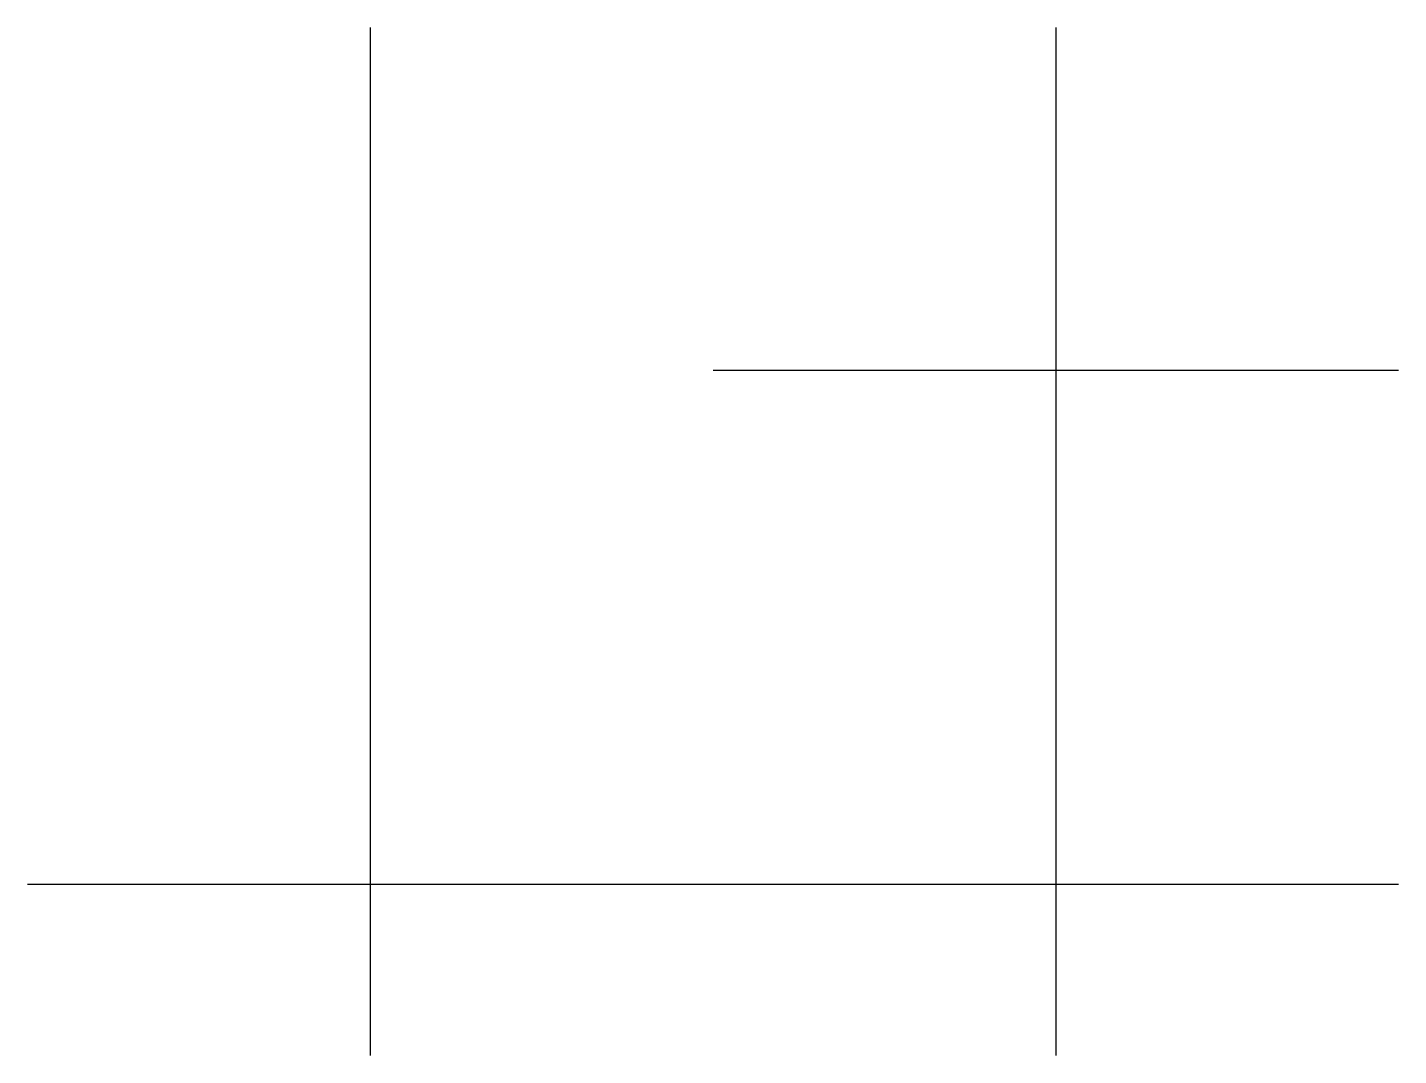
# Model space of a CAD drawing. Units: millimetres at full size, sheet at 1:100. Extents: x -15551 to 8939, y -9612 to 8755.
import ezdxf

# ---------------------------------------------------------------- set-up
doc = ezdxf.new("R2010")
doc.units = ezdxf.units.MM
doc.header["$LTSCALE"] = 100
doc.layers.add('0-0', color=7, linetype='Continuous')

msp = doc.modelspace()

# ---------------------------------------------------------------- linework, layer by layer
at = {"layer": '0-0'}
for p, q in [((-9428.6, 8755.1), (-9428.6, -9612.2)), ((2816.3, 8755.1), (2816.3, -9612.2)), ((-3306.1, 2632.7), (8938.8, 2632.7)), ((-15551, -6551), (8938.8, -6551))]:
    msp.add_line(p, q, dxfattribs=at)

doc.saveas('drawing.dxf')
